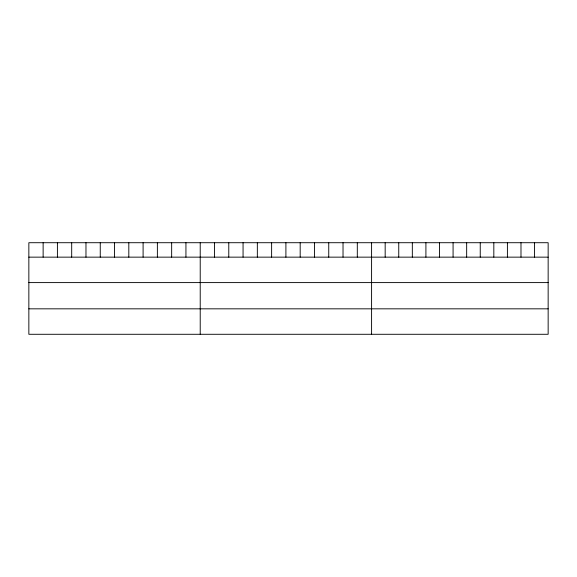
<?xml version="1.0" encoding="UTF-8"?>
<svg xmlns="http://www.w3.org/2000/svg" width="577" height="577" viewBox="0 0 577 577"><rect width="100%" height="100%" fill="white"/><g stroke="black" fill="none" stroke-linecap="round" stroke-linejoin="round"><path stroke-width="0.87" d="M548.15 257.147L548.15 334.285L28.85 334.285L28.85 242.715L548.15 242.715L548.15 257.147L28.85 257.147M28.85 282.6L548.15 282.6M28.85 308.832L548.15 308.832M534.569 242.715L534.569 257.147M520.988 242.715L520.988 257.147M507.407 242.715L507.407 257.147M493.825 242.715L493.825 257.147M480.244 242.715L480.244 257.147M466.663 242.715L466.663 257.147M453.075 242.715L453.075 257.147M439.494 242.715L439.494 257.147M425.913 242.715L425.913 257.147M412.331 242.715L412.331 257.147M398.75 242.715L398.75 257.147M385.169 242.715L385.169 257.147M371.588 242.715L371.588 334.285M357.307 242.715L357.307 257.147M343.026 242.715L343.026 257.147M328.746 242.715L328.746 257.147M314.465 242.715L314.465 257.147M300.184 242.715L300.184 257.147M285.903 242.715L285.903 257.147M271.623 242.715L271.623 257.147M257.342 242.715L257.342 257.147M243.061 242.715L243.061 257.147M228.78 242.715L228.78 257.147M214.5 242.715L214.5 257.147M200.219 242.715L200.219 334.285M185.938 242.715L185.938 257.147M171.657 242.715L171.657 257.147M157.377 242.715L157.377 257.147M143.096 242.715L143.096 257.147M128.815 242.715L128.815 257.147M114.534 242.715L114.534 257.147M100.254 242.715L100.254 257.147M85.973 242.715L85.973 257.147M71.692 242.715L71.692 257.147M57.411 242.715L57.411 257.147M43.131 242.715L43.131 257.147"/></g></svg>
